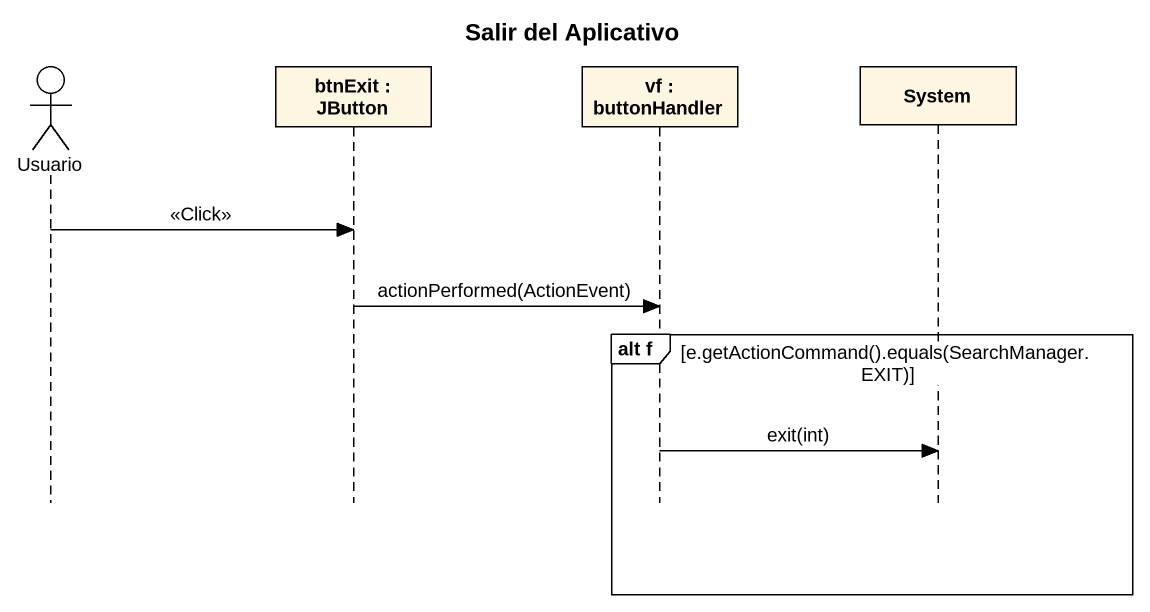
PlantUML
@startuml
title Salir del Aplicativo
hide footbox
actor Usuario
participant "btnExit : JButton" as btnExit
participant "vf : buttonHandler" as vf
participant System

Usuario -> btnExit : <<Click>>
btnExit -> vf : actionPerformed(ActionEvent)
group alt f [e.getActionCommand().equals(SearchManager.EXIT)]
  vf -> System : exit(int)
end
@enduml
